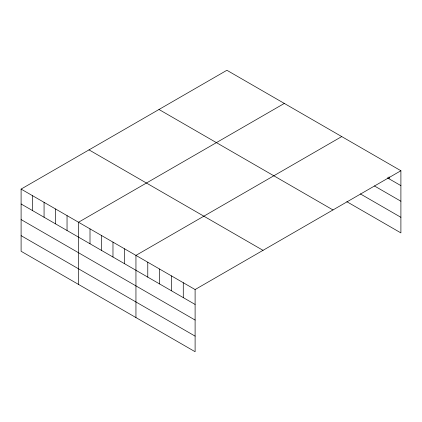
<?xml version="1.0" encoding="UTF-8"?>
<svg xmlns="http://www.w3.org/2000/svg" width="422" height="422" viewBox="0 0 422 422"><rect width="100%" height="100%" fill="white"/><g stroke="black" fill="none" stroke-linecap="round" stroke-linejoin="round"><path stroke-width="0.63" d="M400.9 170.736L195.106 289.55L195.106 351.726L21.1 251.264L21.1 189.088L226.894 70.274L400.9 170.736L400.9 232.912L346.81 201.684M284.317 103.427L78.524 222.236L78.524 284.417M341.736 136.575L135.947 255.389L135.947 317.571M387.375 177.826L400.9 185.633M374.419 185.949L400.9 201.236M360.33 193.888L400.9 217.314M158.983 109.483L332.99 209.945M89.01 149.879L263.017 250.341M21.1 189.088L195.106 289.55M21.1 203.984L195.106 304.447M21.1 219.588L195.106 320.05M21.1 235.661L195.106 336.123M389.068 176.86L389.068 178.801M183.275 282.719L183.275 297.615M171.443 275.882L171.443 290.784M159.611 269.051L159.611 283.953M147.779 262.22L147.779 277.122M124.458 248.758L124.458 263.66M112.975 242.128L112.975 257.03M101.491 235.497L101.491 250.399M90.007 228.866L90.007 243.768M67.04 215.605L67.04 230.507M55.551 208.974L55.551 223.876M44.067 202.344L44.067 217.246M32.584 195.718L32.584 210.615"/></g></svg>
